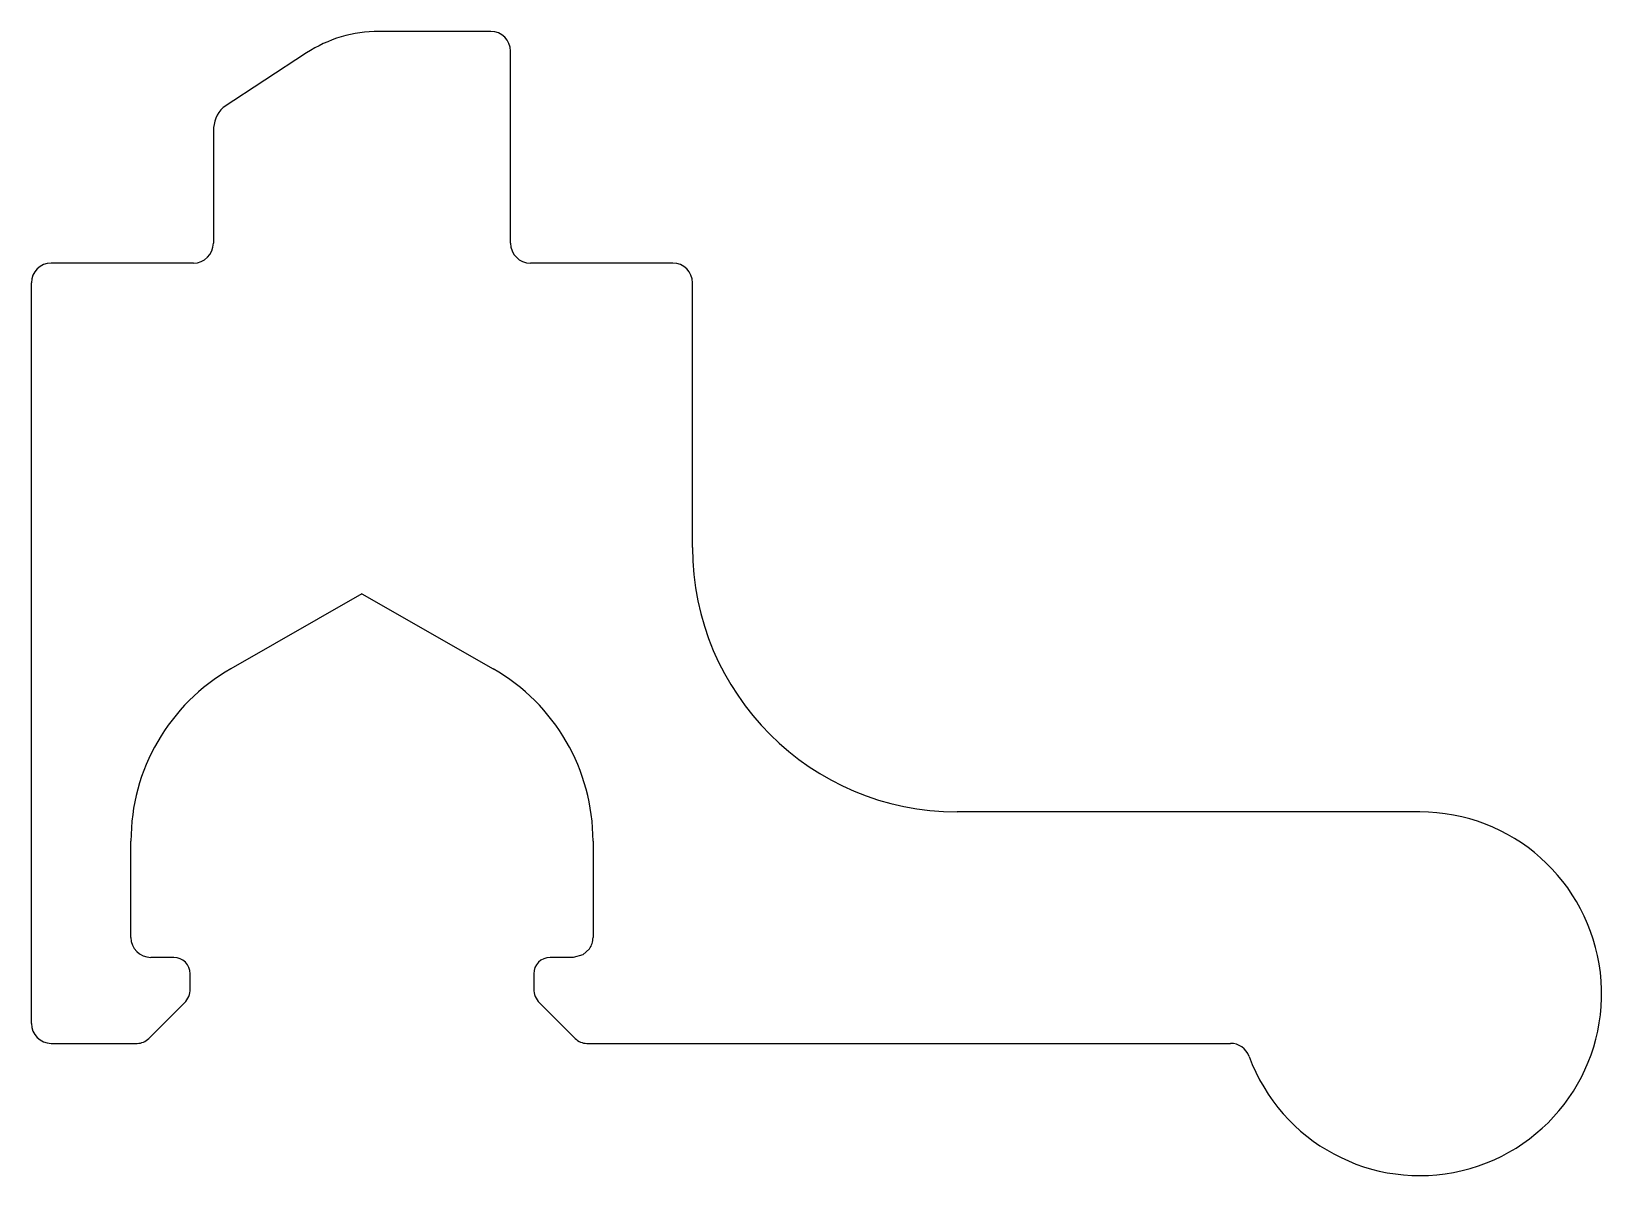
# Model space of a CAD drawing. Extents: x 2264.7 to 2288.5, y 1778.8 to 1796.1.
import ezdxf

# ---------------------------------------------------------------- set-up
doc = ezdxf.new("R2010")
doc.units = 0
doc.layers.get('0').update_dxf_attribs({"linetype": 'CONTINUOUS'})

msp = doc.modelspace()

# ---------------------------------------------------------------- linework, layer by layer
for p, q in [((2271.65, 1796.101), (2269.958, 1796.101)), ((2268.865, 1795.775), (2267.602, 1794.951)), ((2271.95, 1792.897), (2271.95, 1795.801)), ((2267.455, 1794.597), (2267.455, 1792.897)), ((2267.155, 1792.597), (2265.003, 1792.597)), ((2274.403, 1792.597), (2272.25, 1792.597)), ((2264.703, 1781.097), (2264.703, 1792.297)), ((2274.703, 1788.297), (2274.703, 1792.297)), ((2269.703, 1787.597), (2267.718, 1786.461)), ((2269.703, 1787.597), (2271.688, 1786.461)), ((2285.703, 1784.297), (2278.703, 1784.297)), ((2266.208, 1782.397), (2266.208, 1783.857)), ((2273.198, 1783.857), (2273.198, 1782.397)), ((2273.144, 1782.226), (2273.046, 1782.136)), ((2266.855, 1782.097), (2266.508, 1782.097)), ((2272.559, 1782.097), (2272.55, 1782.097)), ((2272.898, 1782.097), (2272.559, 1782.097)), ((2273.046, 1782.136), (2272.898, 1782.097)), ((2267.105, 1781.621), (2267.105, 1781.847)), ((2272.3, 1781.847), (2272.3, 1781.621)), ((2266.478, 1780.87), (2267.017, 1781.409)), ((2272.388, 1781.409), (2272.927, 1780.87)), ((2265.003, 1780.797), (2266.302, 1780.797)), ((2273.104, 1780.797), (2282.839, 1780.797))]:
    msp.add_line(p, q)
for centre, radius, start, end in [((2269.958, 1794.101), 2, 90, 123.1388), ((2271.65, 1795.801), 0.3, 0, 90), ((2267.955, 1794.597), 0.5, 135, 180), ((2267.155, 1792.897), 0.3, 270, 360), ((2272.25, 1792.897), 0.3, 180, 270), ((2265.003, 1792.297), 0.3, 90, 180), ((2274.403, 1792.297), 0.3, 0, 90), ((2278.703, 1788.297), 4, 180, 270), ((2269.208, 1783.857), 3, 119.7783, 180), ((2270.198, 1783.857), 3, 360, 60.2217), ((2285.703, 1781.547), 2.75, 200.1367, 90), ((2266.508, 1782.397), 0.3, 180, 270), ((2272.898, 1782.397), 0.3, 325.1272, 360), ((2266.855, 1781.847), 0.25, 0, 90), ((2272.55, 1781.847), 0.25, 90, 180), ((2266.805, 1781.621), 0.3, 315, 360), ((2272.6, 1781.621), 0.3, 180, 225), ((2265.003, 1781.097), 0.3, 180, 270), ((2266.302, 1781.047), 0.25, 270, 315), ((2273.104, 1781.047), 0.25, 225, 270), ((2282.839, 1780.497), 0.3, 20.1367, 90)]:
    msp.add_arc(centre, radius, start, end)

doc.saveas('drawing.dxf')
